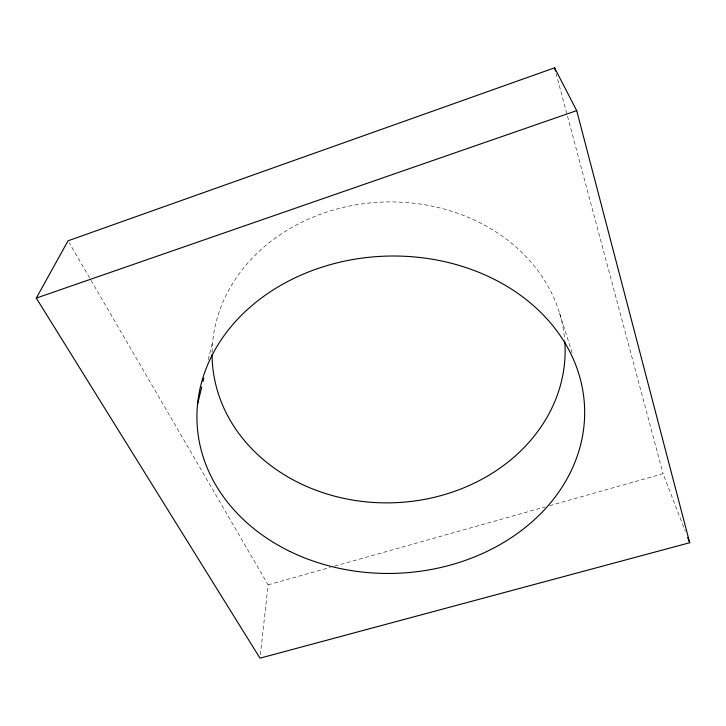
<?xml version="1.0" encoding="UTF-8"?>
<svg xmlns="http://www.w3.org/2000/svg" width="726" height="726" viewBox="0 0 726 726"><rect width="100%" height="100%" fill="white"/><g stroke="black" fill="none" stroke-linecap="round" stroke-linejoin="round"><path stroke-width="0.54" stroke-dasharray="3.63 2.72" d="M260.353 654.834L268.112 584.857L69.188 242.765M208.289 359.588L212.754 341.002M268.112 584.857L330.303 567.36M334.668 566.126L545.253 506.884M549.618 505.65L663.092 473.724L685.262 531.232M559.501 313.042L572.814 354.987M556.034 73.299L663.092 473.724M212.101 352.337A176.554 150.445 -2 0 1 383.609 202.037A176.554 150.445 -2 0 1 564.728 340.449"/><path stroke-width="1.09" d="M197.526 404.427L201.728 386.931M203.035 381.459L203.825 378.182M36.3 298.105L68.044 240.805L554.573 67.827L576.698 110.615L689.7 542.73L259.981 658.173L36.3 298.105L576.698 110.615M687.685 537.503L689.7 542.73M554.573 67.827L555.454 71.112M564.81 341.547A176.554 150.445 -2 0 1 394.3 502.737A176.554 150.445 -2 0 1 212.092 354.615M290.164 551.551A193.915 158.676 -2 0 0 584.621 416.025A193.915 158.676 -2 0 0 297.596 276.642A193.915 158.676 -2 0 0 290.164 551.551"/></g></svg>
